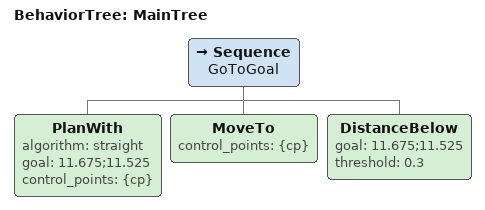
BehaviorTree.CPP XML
<?xml version="1.0"?>
<root BTCPP_format="4" main_tree_to_execute="MainTree">
  <BehaviorTree ID="MainTree">
    <Sequence name="GoToGoal">
      <PlanWith algorithm="straight" goal="11.675;11.525" control_points="{cp}"/>
      <MoveTo control_points="{cp}"/>
      <DistanceBelow goal="11.675;11.525" threshold="0.3"/>
    </Sequence>
  </BehaviorTree>

</root>
